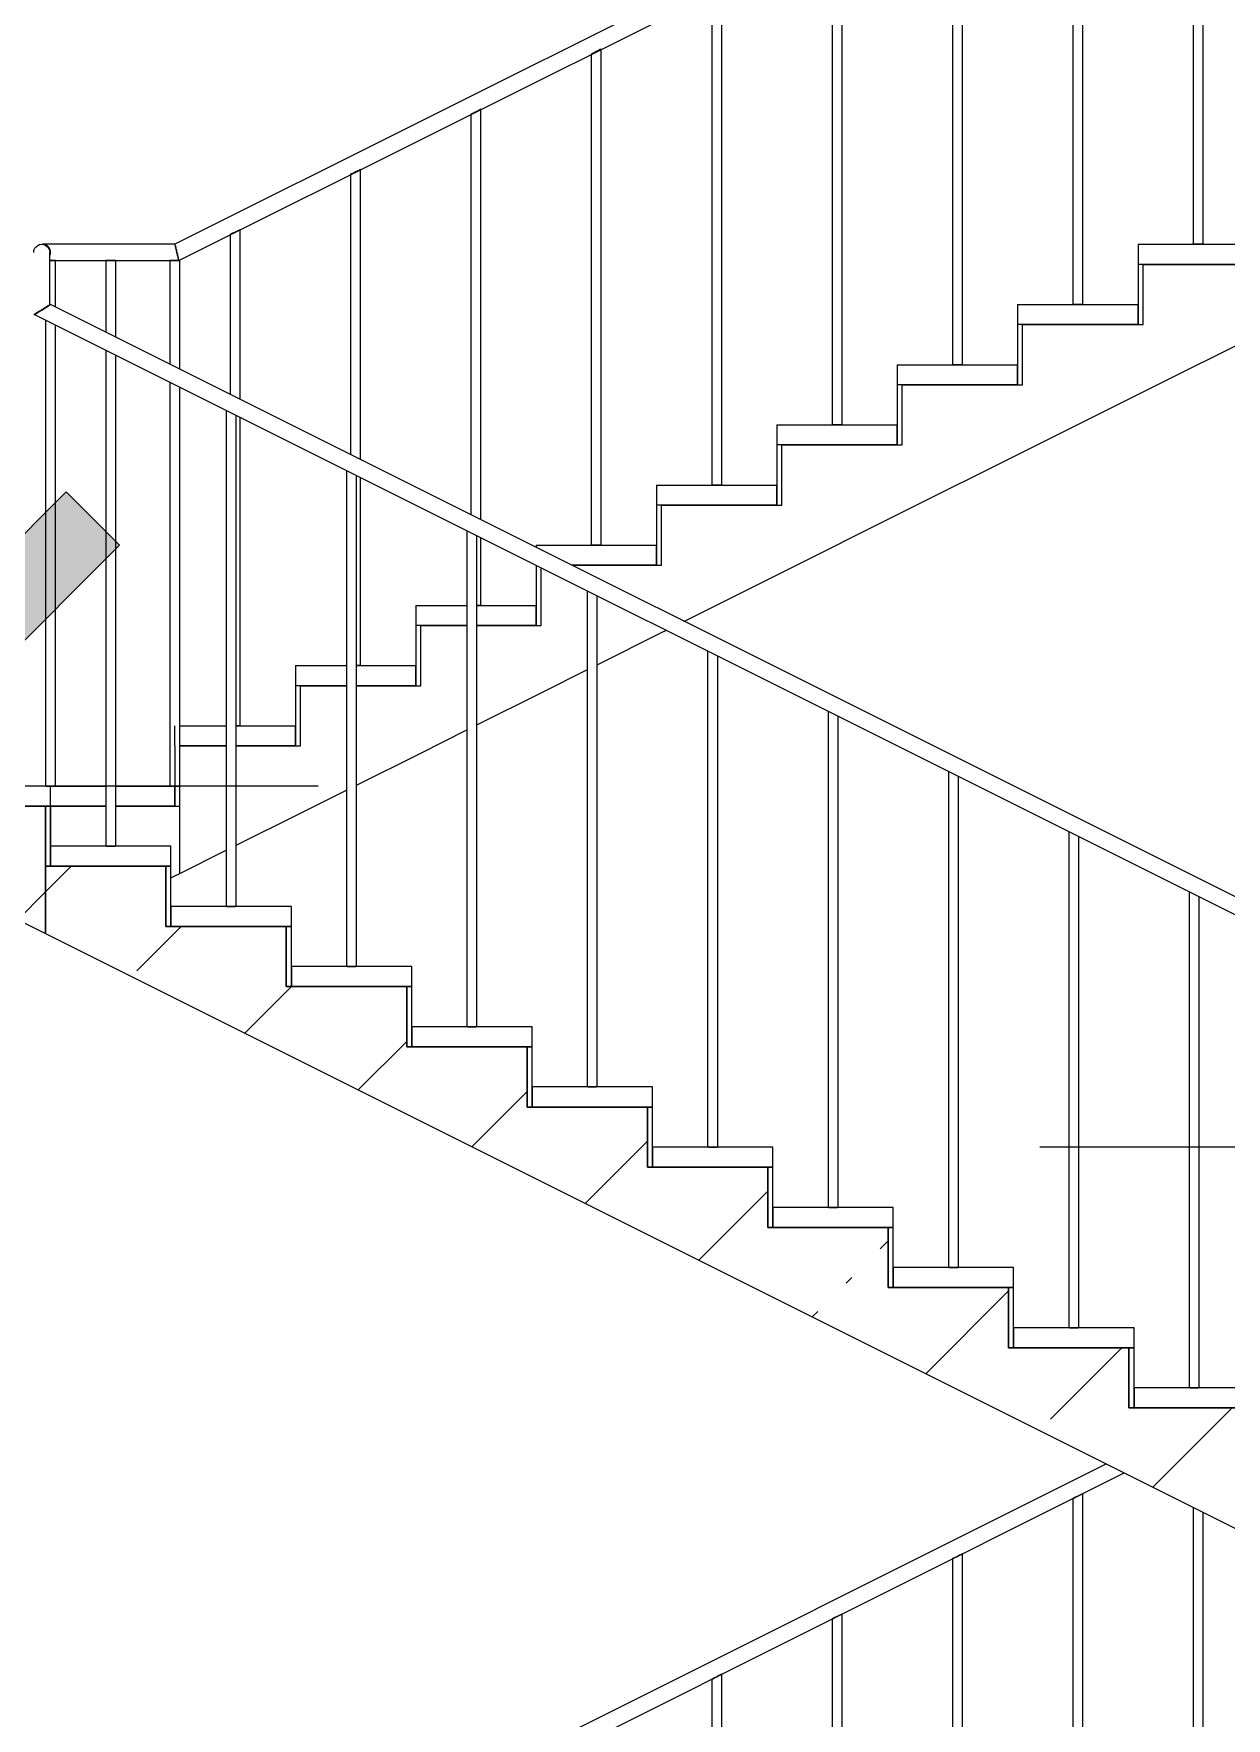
# Model space of a CAD drawing. Header units: millimetres. Extents: x -39507 to 33074, y -24219 to 30962.
# Drawn here: x -27580 to -24608, y 8177 to 12375 of the extents above; entities that cross this region are included whole.
import ezdxf

# ---------------------------------------------------------------- set-up
doc = ezdxf.new("R2010")
doc.units = ezdxf.units.MM
for name, color, linetype, lineweight in [('Балясины', 7, 'Continuous', 9), ('Верхние поручни', 7, 'Continuous', 9), ('Высотные отметки', 7, 'Continuous', 9), ('Лестницы', 7, 'Continuous', 9), ('Лестницы-1', 7, 'Continuous', 18), ('Ограждение', 7, 'Continuous', 9), ('Проступи_подступенки', 7, 'Continuous', 18), ('Проступи_подступенки-1', 7, 'Continuous', 9)]:
    doc.layers.add(name, color=color, linetype=linetype, lineweight=lineweight)
pattern_1 = [(45, (-2885.9, 6475), (-424.264, 424.264), [600, -100, 20, -100]), (45, (-2885.9, 6899), (-424.264, 424.264), [])]

# ---------------------------------------------------------------- blocks, each defined once
blk = doc.blocks.new('Ограждение - 25mm-V53-Разрез 2-2')
at = {"layer": 'Балясины'}
for p, q in [((-24690.4, 12898.9), (-24690.4, 11850)), ((-24665.4, 11850), (-24665.4, 12886.4)), ((-24690.4, 11850), (-24677.9, 11850)), ((-24677.9, 11850), (-24688.7, 11850)), ((-24677.9, 11850), (-24665.4, 11850)), ((-24667.1, 11850), (-24677.9, 11850))]:
    blk.add_line(p, q, dxfattribs=at)
blk = doc.blocks.new('Ограждение - 25mm-6839114-Разрез 2-2')
at = {"layer": 'Балясины'}
for p, q in [((-23495.4, 26874), (-23495.4, 25650)), ((-23470.4, 25650), (-23470.4, 26886.5)), ((-23495.4, 25650), (-23482.9, 25650)), ((-23482.9, 25650), (-23493.7, 25650)), ((-23482.9, 25650), (-23470.4, 25650)), ((-23472.1, 25650), (-23482.9, 25650))]:
    blk.add_line(p, q, dxfattribs=at)
at = {"layer": 'Балясины', "flags": 128}
for points in [[(-23482.9, 26880.3), (-23488.3, 26877.6), (-23492.7, 26875.4), (-23495.1, 26874.2), (-23492.7, 26875.4), (-23488.3, 26877.6), (-23482.9, 26880.3)], [(-23482.9, 26880.3), (-23477.5, 26883), (-23473.1, 26885.2), (-23470.7, 26886.4), (-23473.1, 26885.2), (-23477.5, 26883), (-23482.9, 26880.3)]]:
    blk.add_lwpolyline(points, dxfattribs=at)
blk = doc.blocks.new('Ограждение - 25mm-V37-Разрез 2-2')
at = {"layer": 'Балясины'}
for p, q in [((-26490.4, 20574), (-26490.4, 19576)), ((-26465.4, 19563.5), (-26465.4, 20586.5)), ((-26465.4, 19350), (-26465.4, 19519)), ((-26475.8, 19350), (-26465.4, 19350)), ((-26467.1, 19350), (-26475.8, 19350))]:
    blk.add_line(p, q, dxfattribs=at)
at = {"layer": 'Балясины', "flags": 128}
for points in [[(-26477.9, 20580.3), (-26483.3, 20577.6), (-26487.7, 20575.4), (-26490.1, 20574.2), (-26487.7, 20575.4), (-26483.3, 20577.6), (-26477.9, 20580.3)], [(-26477.9, 20580.3), (-26472.5, 20583), (-26468.1, 20585.2), (-26465.7, 20586.4), (-26468.1, 20585.2), (-26472.5, 20583), (-26477.9, 20580.3)]]:
    blk.add_lwpolyline(points, dxfattribs=at)
blk = doc.blocks.new('Ограждение - 25mm-V38-Разрез 2-2')
at = {"layer": 'Балясины'}
for p, q in [((-26790.4, 20424), (-26790.4, 19726.1)), ((-26765.4, 19713.6), (-26765.4, 20436.5)), ((-26765.4, 19200), (-26765.4, 19669)), ((-26775.5, 19200), (-26765.4, 19200)), ((-26767.1, 19200), (-26775.5, 19200))]:
    blk.add_line(p, q, dxfattribs=at)
at = {"layer": 'Балясины', "flags": 128}
for points in [[(-26777.9, 20430.3), (-26783.3, 20427.6), (-26787.7, 20425.4), (-26790.1, 20424.2), (-26787.7, 20425.4), (-26783.3, 20427.6), (-26777.9, 20430.3)], [(-26777.9, 20430.3), (-26772.5, 20433), (-26768.1, 20435.2), (-26765.7, 20436.4), (-26768.1, 20435.2), (-26772.5, 20433), (-26777.9, 20430.3)]]:
    blk.add_lwpolyline(points, dxfattribs=at)
blk = doc.blocks.new('Ограждение - 25mm-V39-Разрез 2-2')
at = {"layer": 'Балясины'}
for p, q in [((-27065.4, 19863.7), (-27065.4, 20286.5)), ((-27090.4, 20274), (-27090.4, 19876.2)), ((-27065.4, 19050), (-27065.4, 19819)), ((-27075.4, 19050), (-27065.4, 19050)), ((-27067.1, 19050), (-27075.4, 19050))]:
    blk.add_line(p, q, dxfattribs=at)
at = {"layer": 'Балясины', "flags": 128}
for points in [[(-27077.9, 20280.3), (-27083.3, 20277.6), (-27087.7, 20275.4), (-27090.1, 20274.2), (-27087.7, 20275.4), (-27083.3, 20277.6), (-27077.9, 20280.3)], [(-27077.9, 20280.3), (-27072.5, 20283), (-27068.1, 20285.2), (-27065.7, 20286.4), (-27068.1, 20285.2), (-27072.5, 20283), (-27077.9, 20280.3)]]:
    blk.add_lwpolyline(points, dxfattribs=at)
blk = doc.blocks.new('Ограждение - 25mm-V40-Разрез 2-2')
at = {"layer": 'Балясины'}
for p, q in [((-27400.4, 20210), (-27400.4, 20031.2)), ((-27387.9, 20210), (-27400.4, 20210)), ((-27398.7, 20210), (-27387.9, 20210)), ((-27387.9, 20210), (-27377.1, 20210)), ((-27375.4, 20210), (-27387.9, 20210)), ((-27375.4, 20018.7), (-27375.4, 20210)), ((-27400.4, 19986.5), (-27400.4, 18900)), ((-27375.4, 18900), (-27375.4, 19974))]:
    blk.add_line(p, q, dxfattribs=at)
blk = doc.blocks.new('Ограждение - 25mm-V41-Разрез 2-2')
at = {"layer": 'Балясины'}
for p, q in [((-27537.9, 20210), (-27527.1, 20210)), ((-27525.4, 20210), (-27537.9, 20210)), ((-27525.4, 20093.7), (-27525.4, 20210)), ((-27550.4, 20061.5), (-27550.4, 18900)), ((-27525.4, 18900), (-27525.4, 20049)), ((-27527.1, 18900), (-27548.7, 18900)), ((-27548.7, 18900), (-27527.1, 18900))]:
    blk.add_line(p, q, dxfattribs=at)
blk = doc.blocks.new('Ограждение - 25mm-V29-Разрез 2-2')
at = {"layer": 'Балясины'}
for p, q in [((-27695.4, 24486.5), (-27695.4, 23250)), ((-27695.1, 24486.4), (-27695.1, 24486.4)), ((-27670.4, 23250), (-27670.4, 24474)), ((-27682.9, 23250), (-27693.7, 23250)), ((-27693.7, 23250), (-27682.9, 23250)), ((-27682.9, 23250), (-27672.1, 23250)), ((-27672.1, 23250), (-27682.9, 23250))]:
    blk.add_line(p, q, dxfattribs=at)
blk = doc.blocks.new('Ограждение - 25mm-V30-Разрез 2-2')
at = {"layer": 'Балясины'}
for p, q in [((-25895.4, 23586.5), (-25895.4, 22350)), ((-25895.1, 23586.4), (-25895.1, 23586.4)), ((-25870.4, 22350), (-25870.4, 23574)), ((-25882.9, 22350), (-25893.7, 22350)), ((-25893.7, 22350), (-25882.9, 22350)), ((-25882.9, 22350), (-25872.1, 22350)), ((-25872.1, 22350), (-25882.9, 22350))]:
    blk.add_line(p, q, dxfattribs=at)
blk = doc.blocks.new('Ограждение - 25mm-V42-Разрез 2-2')
at = {"layer": 'Балясины'}
for p, q in [((-25900.4, 19236.5), (-25900.4, 18000)), ((-25900.1, 19236.4), (-25900.1, 19236.4)), ((-25875.4, 18000), (-25875.4, 19224)), ((-25887.9, 18000), (-25898.1, 18000)), ((-25898.1, 18000), (-25887.9, 18000)), ((-25887.9, 18000), (-25877.1, 18000)), ((-25877.1, 18000), (-25887.9, 18000))]:
    blk.add_line(p, q, dxfattribs=at)
blk = doc.blocks.new('Ограждение - 25mm-V48-Разрез 2-2')
at = {"layer": 'Балясины'}
for p, q in [((-24690.4, 17102.3), (-24690.4, 16050)), ((-24665.4, 16050), (-24665.4, 17089.8)), ((-24690.4, 16050), (-24677.9, 16050)), ((-24677.9, 16050), (-24688.7, 16050)), ((-24677.9, 16050), (-24665.4, 16050)), ((-24667.1, 16050), (-24677.9, 16050))]:
    blk.add_line(p, q, dxfattribs=at)
blk = doc.blocks.new('Ограждение - 25mm-V54-Разрез 2-2')
at = {"layer": 'Балясины'}
for p, q in [((-25290.4, 8574), (-25290.4, 7350)), ((-25265.4, 7350), (-25265.4, 8586.5)), ((-25290.4, 7350), (-25277.9, 7350)), ((-25277.9, 7350), (-25288.7, 7350)), ((-25277.9, 7350), (-25265.4, 7350)), ((-25267.1, 7350), (-25277.9, 7350))]:
    blk.add_line(p, q, dxfattribs=at)
at = {"layer": 'Балясины', "flags": 128}
for points in [[(-25277.9, 8580.3), (-25283.3, 8577.6), (-25287.7, 8575.4), (-25290.1, 8574.2), (-25287.7, 8575.4)], [(-25287.4, 8575.5), (-25283.3, 8577.6), (-25277.9, 8580.3)], [(-25277.9, 8580.3), (-25272.5, 8583), (-25268.1, 8585.2), (-25265.7, 8586.4), (-25268.1, 8585.2), (-25272.5, 8583), (-25277.9, 8580.3)]]:
    blk.add_lwpolyline(points, dxfattribs=at)
blk = doc.blocks.new('Ограждение - 25mm-V79-Разрез 2-2')
at = {"layer": 'Балясины'}
for p, q in [((-27240.4, 20210), (-27240.4, 19951.2)), ((-27227.9, 20210), (-27240.4, 20210)), ((-27238.7, 20210), (-27227.9, 20210)), ((-27227.9, 20210), (-27217.1, 20210)), ((-27215.4, 20210), (-27227.9, 20210)), ((-27215.4, 19938.7), (-27215.4, 20210)), ((-27240.4, 19906.5), (-27240.4, 18900)), ((-27215.4, 18900), (-27215.4, 19894)), ((-27240.4, 18900), (-27227.9, 18900)), ((-27227.9, 18900), (-27238.7, 18900)), ((-27227.9, 18900), (-27215.4, 18900))]:
    blk.add_line(p, q, dxfattribs=at)
blk = doc.blocks.new('Ограждение - 25mm-V80-Разрез 2-2')
at = {"layer": 'Балясины'}
for p, q in [((-27537.9, 20210), (-27527.1, 20210)), ((-27527.1, 20210), (-27537.9, 20210)), ((-27525.4, 20093.7), (-27525.4, 20210)), ((-27550.4, 20061.5), (-27550.4, 18900)), ((-27525.4, 18900), (-27525.4, 20049)), ((-27527.1, 18900), (-27548.7, 18900)), ((-27548.7, 18900), (-27527.1, 18900))]:
    blk.add_line(p, q, dxfattribs=at)
blk = doc.blocks.new('Ограждение - 25mm-6838888-Разрез 2-2')
at = {"layer": 'Балясины'}
for p, q in [((-27845.4, 24561.5), (-27845.4, 23400)), ((-27845.1, 24561.4), (-27845.1, 24561.4)), ((-27820.4, 23400), (-27820.4, 24549)), ((-27832.9, 23400), (-27843.7, 23400)), ((-27843.7, 23400), (-27832.9, 23400)), ((-27832.9, 23400), (-27820.4, 23400)), ((-27822.1, 23400), (-27832.9, 23400))]:
    blk.add_line(p, q, dxfattribs=at)
blk = doc.blocks.new('Ограждение - Ограждение-6819977-Разрез 2-2')
for name, p in [('Ограждение - 25mm-6839114-Разрез 2-2', (-1495, -13950)), ('Ограждение - 25mm-V53-Разрез 2-2', (0, 0)), ('Ограждение - 25mm-6839114-Разрез 2-2', (-1795, -14100)), ('Ограждение - 25mm-6839114-Разрез 2-2', (-2095, -14250)), ('Ограждение - 25mm-6839114-Разрез 2-2', (-2395, -14400)), ('Ограждение - 25mm-6839114-Разрез 2-2', (-2695, -14550)), ('Ограждение - 25mm-V37-Разрез 2-2', (0, -8400)), ('Ограждение - 25mm-V38-Разрез 2-2', (0, -8400)), ('Ограждение - 25mm-V39-Разрез 2-2', (0, -8400)), ('Ограждение - 25mm-V41-Разрез 2-2', (0, -8400)), ('Ограждение - 25mm-V80-Разрез 2-2', (0, -8400)), ('Ограждение - 25mm-V40-Разрез 2-2', (0, -8400)), ('Ограждение - 25mm-V79-Разрез 2-2', (0, -8400)), ('Ограждение - 25mm-6838888-Разрез 2-2', (295, -12900)), ('Ограждение - 25mm-V29-Разрез 2-2', (295, -12900)), ('Ограждение - 25mm-V30-Разрез 2-2', (-1205, -12150)), ('Ограждение - 25mm-V29-Разрез 2-2', (895, -13200)), ('Ограждение - 25mm-V29-Разрез 2-2', (1195, -13350)), ('Ограждение - 25mm-V29-Разрез 2-2', (1495, -13500)), ('Ограждение - 25mm-V42-Разрез 2-2', (0, -8400)), ('Ограждение - 25mm-V30-Разрез 2-2', (295, -12900)), ('Ограждение - 25mm-V30-Разрез 2-2', (595, -13050)), ('Ограждение - 25mm-V30-Разрез 2-2', (895, -13200)), ('Ограждение - 25mm-V30-Разрез 2-2', (1195, -13350)), ('Ограждение - 25mm-6839114-Разрез 2-2', (-1495, -18150)), ('Ограждение - 25mm-V48-Разрез 2-2', (0, -8400)), ('Ограждение - 25mm-V54-Разрез 2-2', (0, 0)), ('Ограждение - 25mm-6839114-Разрез 2-2', (-2095, -18450)), ('Ограждение - 25mm-6839114-Разрез 2-2', (-2395, -18600))]:
    blk.add_blockref(name, p)
blk = doc.blocks.new('Тип верхнего поручня - Верхний поручень_Внутренний_-6840876-Разрез 2-2')
at = {"layer": 'Верхние поручни'}
for p, q in [((-24910.2, 13008.8), (-27227.9, 11850)), ((-27218.4, 11810), (-24865.5, 12986.5)), ((-27227.9, 11850), (-27557.9, 11850)), ((-27540.1, 11810), (-27218.4, 11810)), ((-27540, 11698.7), (-27540, 11830)), ((-27577.9, 11675.3), (-23647.3, 9710)), ((-23637.9, 9750), (-27537.9, 11700)), ((-24906.8, 8810.5), (-27227.9, 7650)), ((-27218.4, 7610), (-24862.1, 8788.2))]:
    blk.add_line(p, q, dxfattribs=at)
at = {"layer": 'Верхние поручни', "flags": 128}
for points in [[(-27580, 11830), (-27579.3, 11835.2), (-27577.3, 11840), (-27574.1, 11844.1), (-27570, 11847.3), (-27565.2, 11849.3), (-27560, 11850)], [(-27560, 11850), (-27554.8, 11849.3), (-27550, 11847.3), (-27545.8, 11844.1), (-27542.7, 11840), (-27540.7, 11835.2), (-27540, 11830)], [(-27537.9, 11830), (-27538.6, 11835.2), (-27540.6, 11840), (-27543.7, 11844.1), (-27547.9, 11847.3), (-27552.7, 11849.3), (-27557.9, 11850)], [(-27539.9, 11821.2), (-27538.6, 11824.8), (-27537.9, 11830)], [(-27560, 11686.3), (-27565.2, 11683.1), (-27570, 11680.2), (-27574.1, 11677.6), (-27577.3, 11675.6), (-27579.3, 11674.4), (-27580, 11674)], [(-27577.3, 11675.6), (-27574.1, 11677.6), (-27570, 11680.2), (-27565.2, 11683.1), (-27560, 11686.3)], [(-27557.9, 11687.6), (-27563.1, 11684.4), (-27567.9, 11681.5), (-27572, 11678.9), (-27575.2, 11676.9)], [(-27575.2, 11676.9), (-27572, 11678.9), (-27567.9, 11681.5), (-27563.1, 11684.4), (-27557.9, 11687.6)], [(-27560, 11686.3), (-27554.8, 11689.5), (-27550, 11692.5), (-27545.8, 11695.1), (-27542.7, 11697)], [(-27542.7, 11697), (-27545.8, 11695.1), (-27550, 11692.5), (-27554.8, 11689.5), (-27560, 11686.3)], [(-27557.9, 11687.6), (-27552.7, 11690.8), (-27547.9, 11693.8), (-27543.7, 11696.4), (-27540.6, 11698.3), (-27538.6, 11699.6), (-27537.9, 11700)], [(-27540.6, 11698.3), (-27543.7, 11696.4), (-27547.9, 11693.8), (-27552.7, 11690.8), (-27557.9, 11687.6)]]:
    blk.add_lwpolyline(points, dxfattribs=at)
at = {"layer": 'Верхние поручни'}
for points, knots in [([(-27537.9, 11830), (-27537.9, 11831.7), (-27538.2, 11834.4), (-27539.3, 11837.7), (-27540.5, 11840), (-27541.7, 11841.8), (-27542.8, 11843.2), (-27544, 11844.5), (-27545.7, 11845.9), (-27547.5, 11847.1), (-27549, 11848), (-27550.2, 11848.5), (-27551.4, 11849), (-27552.7, 11849.3), (-27554, 11849.6), (-27555.3, 11849.8), (-27556.6, 11850), (-27557.4, 11850), (-27557.9, 11850)], [0, 0, 0, 0, 0.0833333, 0.125, 0.1666667, 0.2083333, 0.2291667, 0.25, 0.2916667, 0.3333333, 0.3541667, 0.375, 0.3958333, 0.4166667, 0.4375, 0.4583333, 0.4791667, 0.5, 0.5, 0.5, 0.5]), ([(-27223.2, 11830), (-27223.6, 11831.7), (-27224.4, 11835.2), (-27225.5, 11840.1), (-27226.5, 11844.3), (-27227.5, 11848.6), (-27227.9, 11850), (-27227.9, 11850)], [0, 0, 0, 0, 0.0833333, 0.1666667, 0.25, 0.3333333, 0.5, 0.5, 0.5, 0.5]), ([(-27539.9, 11821.2), (-27539.7, 11821.6), (-27539.2, 11822.8), (-27538.2, 11825.6), (-27537.9, 11828.3), (-27537.9, 11830)], [0.8551397, 0.8551397, 0.8551397, 0.8551397, 0.875, 0.9166667, 1, 1, 1, 1]), ([(-27218.4, 11810), (-27218.4, 11810), (-27218.8, 11811.4), (-27219.8, 11815.7), (-27220.8, 11819.9), (-27221.9, 11824.8), (-27222.7, 11828.3), (-27223.2, 11830)], [0.5, 0.5, 0.5, 0.5, 0.6666667, 0.75, 0.8333333, 0.9166667, 1, 1, 1, 1])]:
    blk.add_open_spline(points, degree=3, knots=knots, dxfattribs=at)
for points in [[(-27227.2, 11847.3), (-27227, 11846.4), (-27226.5, 11844.3), (-27225.5, 11840.1), (-27224.4, 11835.2), (-27223.6, 11831.7), (-27223.2, 11830)], [(-27223.2, 11830), (-27222.7, 11828.3), (-27221.9, 11824.8), (-27220.8, 11819.9), (-27219.8, 11815.7), (-27219.3, 11813.6), (-27219.1, 11812.7)]]:
    blk.add_open_spline(points, degree=3, dxfattribs=at)
blk = doc.blocks.new('Высотные отметки - Высотная отметка - Стрелка-4455449-Разрез 2-2')
at = {"layer": 'Высотные отметки'}
blk.add_hatch(color=256, dxfattribs=at).paths.add_polyline_path([(-36565.6, -5267.2), (-36098.4, -5734.3), (-35631.2, -5267.2), (-35498.4, -5400), (-36098.4, -6000), (-36698.4, -5400)], flags=0)
for p, q in [((-36098.4, -4800), (-39098.4, -4800)), ((-36098.4, -6000), (-36098.4, -4800)), ((-36565.6, -5267.2), (-36698.4, -5400)), ((-36098.4, -5734.3), (-36565.6, -5267.2)), ((-35631.2, -5267.2), (-36098.4, -5734.3)), ((-35498.4, -5400), (-35631.2, -5267.2)), ((-36698.4, -5400), (-36098.4, -6000)), ((-36098.4, -6000), (-35498.4, -5400)), ((-35002.8, -6000), (-36395.1, -6000))]:
    blk.add_line(p, q, dxfattribs=at)

msp = doc.modelspace()

# ---------------------------------------------------------------- hatches: boundary and pattern name
at = {"layer": 'Лестницы'}
h = msp.add_hatch(dxfattribs=at)
h.set_pattern_fill('FP_2', color=256, style=0, pattern_type=2)
h.set_pattern_definition(pattern_1)
h.paths.add_polyline_path([(-27550.4, 10132.3), (-27550.4, 10450), (-29332.9, 10450), (-29332.9, 10250), (-27785.8, 10250), (-27599.1, 10156.7)], flags=0)
h = msp.add_hatch(dxfattribs=at)
h.set_pattern_fill('FP_2', color=256, style=0, pattern_type=2)
h.set_pattern_definition(pattern_1)
h.paths.add_polyline_path([(-23650.4, 8182.3), (-23650.4, 8500), (-23950.4, 8500), (-23950.4, 8650), (-24250.4, 8650), (-24250.4, 8800), (-24550.4, 8800), (-24550.4, 8950), (-24850.4, 8950), (-24850.4, 9100), (-25150.4, 9100), (-25150.4, 9250), (-25450.4, 9250), (-25450.4, 9400), (-25750.4, 9400), (-25750.4, 9550), (-26050.4, 9550), (-26050.4, 9700), (-26350.4, 9700), (-26350.4, 9850), (-26650.4, 9850), (-26650.4, 10000), (-26950.4, 10000), (-26950.4, 10150), (-27250.4, 10150), (-27250.4, 10300), (-27550.4, 10300), (-27550.4, 10132.3), (-23913.3, 8313.8)], flags=0)

# ---------------------------------------------------------------- linework, layer by layer
for p, q in [((-24815.4, 11800), (-24515.4, 11800)), ((-24815.4, 11650), (-24815.4, 11800)), ((-25115.4, 11650), (-24815.4, 11650)), ((-25115.4, 11500), (-25115.4, 11650)), ((-24815.4, 11482.3), (-24515.4, 11632.3)), ((-25415.4, 11500), (-25115.4, 11500)), ((-25415.4, 11350), (-25415.4, 11500)), ((-25115.4, 11332.3), (-24815.4, 11482.3)), ((-25715.4, 11350), (-25415.4, 11350)), ((-25715.4, 11200), (-25715.4, 11350)), ((-25415.4, 11182.3), (-25115.4, 11332.3)), ((-26015.4, 11200), (-25715.4, 11200)), ((-26015.4, 11050), (-26015.4, 11200)), ((-25715.4, 11032.3), (-25415.4, 11182.3)), ((-26315.4, 10900), (-26315.4, 11044)), ((-26237.9, 11050), (-26015.4, 11050)), ((-25959.7, 10910.1), (-25715.4, 11032.3)), ((-26615.4, 10900), (-26499.8, 10900)), ((-26615.4, 10750), (-26615.4, 10900)), ((-26475.9, 10900), (-26315.4, 10900)), ((-26175.9, 10802), (-26015.4, 10882.3)), ((-26015.4, 10882.3), (-26002.9, 10888.5)), ((-26315.4, 10732.3), (-26199.8, 10790.1)), ((-26915.4, 10750), (-26800.2, 10750)), ((-26915.4, 10600), (-26915.4, 10750)), ((-26775.6, 10750), (-26615.4, 10750)), ((-26475.6, 10652.2), (-26315.4, 10732.3)), ((-26615.4, 10582.3), (-26500.2, 10639.9)), ((-27215.4, 10600), (-27100.3, 10600)), ((-27215.4, 10282.3), (-27215.4, 10600)), ((-27075.5, 10600), (-26915.4, 10600)), ((-26775.5, 10502.2), (-26615.4, 10582.3)), ((-26915.4, 10432.3), (-26800.3, 10489.9)), ((-27550.4, 10450), (-27537.9, 10450)), ((-27550.4, 10250), (-27550.4, 10450)), ((-27537.9, 10450), (-27400.4, 10450)), ((-27537.9, 10450), (-27537.9, 10300)), ((-27537.9, 10300), (-27537.9, 10450)), ((-27375.4, 10450), (-27280, 10450)), ((-27280, 10450), (-27227.9, 10450)), ((-27227.9, 10450), (-27215.4, 10450)), ((-27215.4, 10282.3), (-27215.4, 10450)), ((-27075.4, 10352.3), (-26915.4, 10432.3)), ((-27215.4, 10282.3), (-27100.3, 10339.8)), ((-27237.9, 10271), (-27227.9, 10276)), ((-27227.9, 10276), (-27215.4, 10282.3))]:
    msp.add_line(p, q, dxfattribs=at)
at = {"layer": 'Лестницы-1'}
for p, q in [((-27550.4, 10450), (-29332.9, 10450)), ((-27550.4, 10132.3), (-27550.4, 10450)), ((-27250.4, 10300), (-27550.4, 10300)), ((-27550.4, 10300), (-27550.4, 10132.3)), ((-27250.4, 10150), (-27250.4, 10300)), ((-27785.8, 10250), (-27550.4, 10132.3)), ((-27550.4, 10132.3), (-23650.4, 8182.3)), ((-26950.4, 10150), (-27250.4, 10150)), ((-26950.4, 10000), (-26950.4, 10150)), ((-26650.4, 10000), (-26950.4, 10000)), ((-26650.4, 9850), (-26650.4, 10000)), ((-26350.4, 9850), (-26650.4, 9850)), ((-26350.4, 9700), (-26350.4, 9850)), ((-26050.4, 9700), (-26350.4, 9700)), ((-26050.4, 9550), (-26050.4, 9700)), ((-25750.4, 9550), (-26050.4, 9550)), ((-25750.4, 9400), (-25750.4, 9550)), ((-25450.4, 9400), (-25750.4, 9400)), ((-25450.4, 9250), (-25450.4, 9400)), ((-25150.4, 9250), (-25450.4, 9250)), ((-25150.4, 9100), (-25150.4, 9250)), ((-24850.4, 9100), (-25150.4, 9100)), ((-24850.4, 8950), (-24850.4, 9100)), ((-24550.4, 8950), (-24850.4, 8950))]:
    msp.add_line(p, q, dxfattribs=at)
at = {"layer": 'Проступи_подступенки'}
for p, q in [((-27537.9, 10500), (-29332.9, 10500)), ((-27537.9, 10450), (-27537.9, 10500)), ((-29332.9, 10450), (-27537.9, 10450)), ((-27537.9, 10450), (-27550.4, 10450)), ((-27550.4, 10450), (-27550.4, 10300)), ((-27537.9, 10300), (-27537.9, 10450)), ((-27237.9, 10350), (-27537.9, 10350)), ((-27537.9, 10350), (-27537.9, 10300)), ((-27237.9, 10300), (-27237.9, 10350)), ((-27550.4, 10300), (-27537.9, 10300)), ((-27537.9, 10300), (-27237.9, 10300)), ((-27237.9, 10300), (-27250.4, 10300)), ((-27250.4, 10300), (-27250.4, 10150)), ((-27237.9, 10150), (-27237.9, 10300)), ((-26937.9, 10200), (-27237.9, 10200)), ((-27237.9, 10200), (-27237.9, 10150)), ((-26937.9, 10150), (-26937.9, 10200)), ((-27250.4, 10150), (-27237.9, 10150)), ((-27237.9, 10150), (-26937.9, 10150)), ((-26937.9, 10150), (-26950.4, 10150)), ((-26950.4, 10150), (-26950.4, 10000)), ((-26937.9, 10000), (-26937.9, 10150)), ((-26637.9, 10050), (-26937.9, 10050)), ((-26937.9, 10050), (-26937.9, 10000)), ((-26637.9, 10000), (-26637.9, 10050)), ((-26950.4, 10000), (-26937.9, 10000)), ((-26937.9, 10000), (-26637.9, 10000)), ((-26637.9, 10000), (-26650.4, 10000)), ((-26650.4, 10000), (-26650.4, 9850)), ((-26637.9, 9850), (-26637.9, 10000)), ((-26337.9, 9900), (-26637.9, 9900)), ((-26637.9, 9900), (-26637.9, 9850)), ((-26337.9, 9850), (-26337.9, 9900)), ((-26650.4, 9850), (-26637.9, 9850)), ((-26637.9, 9850), (-26337.9, 9850)), ((-26337.9, 9850), (-26350.4, 9850)), ((-26350.4, 9850), (-26350.4, 9700)), ((-26337.9, 9700), (-26337.9, 9850)), ((-26037.9, 9750), (-26337.9, 9750)), ((-26337.9, 9750), (-26337.9, 9700)), ((-26037.9, 9700), (-26037.9, 9750)), ((-26350.4, 9700), (-26337.9, 9700)), ((-26337.9, 9700), (-26037.9, 9700)), ((-26037.9, 9700), (-26050.4, 9700)), ((-26050.4, 9700), (-26050.4, 9550)), ((-26037.9, 9550), (-26037.9, 9700)), ((-25737.9, 9600), (-26037.9, 9600)), ((-26037.9, 9600), (-26037.9, 9550)), ((-25737.9, 9550), (-25737.9, 9600)), ((-26050.4, 9550), (-26037.9, 9550)), ((-26037.9, 9550), (-25737.9, 9550)), ((-25737.9, 9550), (-25750.4, 9550)), ((-25750.4, 9550), (-25750.4, 9400)), ((-25737.9, 9400), (-25737.9, 9550)), ((-25437.9, 9450), (-25737.9, 9450)), ((-25737.9, 9450), (-25737.9, 9400)), ((-25437.9, 9400), (-25437.9, 9450)), ((-25750.4, 9400), (-25737.9, 9400)), ((-25737.9, 9400), (-25437.9, 9400)), ((-25437.9, 9400), (-25450.4, 9400)), ((-25450.4, 9400), (-25450.4, 9250)), ((-25437.9, 9250), (-25437.9, 9400)), ((-25137.9, 9300), (-25437.9, 9300)), ((-25437.9, 9300), (-25437.9, 9250)), ((-25137.9, 9250), (-25137.9, 9300)), ((-25450.4, 9250), (-25437.9, 9250)), ((-25437.9, 9250), (-25137.9, 9250)), ((-25137.9, 9250), (-25150.4, 9250)), ((-25150.4, 9250), (-25150.4, 9100)), ((-25137.9, 9100), (-25137.9, 9250)), ((-24837.9, 9150), (-25137.9, 9150)), ((-25137.9, 9150), (-25137.9, 9100)), ((-24837.9, 9100), (-24837.9, 9150)), ((-25150.4, 9100), (-25137.9, 9100)), ((-25137.9, 9100), (-24837.9, 9100)), ((-24837.9, 9100), (-24850.4, 9100)), ((-24850.4, 9100), (-24850.4, 8950)), ((-24837.9, 8950), (-24837.9, 9100)), ((-24537.9, 9000), (-24837.9, 9000)), ((-24837.9, 9000), (-24837.9, 8950)), ((-24850.4, 8950), (-24837.9, 8950)), ((-24837.9, 8950), (-24537.9, 8950))]:
    msp.add_line(p, q, dxfattribs=at)
at = {"layer": 'Проступи_подступенки-1'}
for p, q in [((-24827.9, 11850), (-24527.9, 11850)), ((-24827.9, 11850), (-24827.9, 11800)), ((-24827.9, 11800), (-24827.9, 11650)), ((-24815.4, 11800), (-24827.9, 11800)), ((-24527.9, 11800), (-24827.9, 11800)), ((-24815.4, 11650), (-24815.4, 11800)), ((-25127.9, 11700), (-24827.9, 11700)), ((-25127.9, 11700), (-25127.9, 11650)), ((-24827.9, 11650), (-24827.9, 11700)), ((-25127.9, 11650), (-25127.9, 11500)), ((-25115.4, 11650), (-25127.9, 11650)), ((-24827.9, 11650), (-25127.9, 11650)), ((-25115.4, 11500), (-25115.4, 11650)), ((-24827.9, 11650), (-24815.4, 11650)), ((-25427.9, 11550), (-25127.9, 11550)), ((-25427.9, 11550), (-25427.9, 11500)), ((-25127.9, 11500), (-25127.9, 11550)), ((-25427.9, 11500), (-25427.9, 11350)), ((-25415.4, 11500), (-25427.9, 11500)), ((-25127.9, 11500), (-25427.9, 11500)), ((-25415.4, 11350), (-25415.4, 11500)), ((-25127.9, 11500), (-25115.4, 11500)), ((-25727.9, 11400), (-25427.9, 11400)), ((-25727.9, 11400), (-25727.9, 11350)), ((-25427.9, 11350), (-25427.9, 11400)), ((-25727.9, 11350), (-25727.9, 11200)), ((-25715.4, 11350), (-25727.9, 11350)), ((-25427.9, 11350), (-25727.9, 11350)), ((-25715.4, 11200), (-25715.4, 11350)), ((-25427.9, 11350), (-25415.4, 11350)), ((-26027.9, 11250), (-25727.9, 11250)), ((-26027.9, 11250), (-26027.9, 11200)), ((-25727.9, 11200), (-25727.9, 11250)), ((-26027.9, 11200), (-26027.9, 11050)), ((-26015.4, 11200), (-26027.9, 11200)), ((-25727.9, 11200), (-26027.9, 11200)), ((-26015.4, 11050), (-26015.4, 11200)), ((-25727.9, 11200), (-25715.4, 11200)), ((-26327.9, 11100), (-26027.9, 11100)), ((-26327.9, 11100), (-26327.9, 11094.8)), ((-26027.9, 11050), (-26027.9, 11100)), ((-26327.9, 11050), (-26327.9, 10900)), ((-26315.4, 10900), (-26315.4, 11044)), ((-26027.9, 11050), (-26237.9, 11050)), ((-26027.9, 11050), (-26015.4, 11050)), ((-26627.9, 10950), (-26499.9, 10950)), ((-26627.9, 10950), (-26627.9, 10900)), ((-26475.9, 10950), (-26327.9, 10950)), ((-26327.9, 10900), (-26327.9, 10950)), ((-26627.9, 10900), (-26627.9, 10750)), ((-26615.4, 10900), (-26627.9, 10900)), ((-26499.8, 10900), (-26627.9, 10900)), ((-26615.4, 10750), (-26615.4, 10900)), ((-26327.9, 10900), (-26475.9, 10900)), ((-26327.9, 10900), (-26315.4, 10900)), ((-26927.9, 10800), (-26800.2, 10800)), ((-26927.9, 10800), (-26927.9, 10750)), ((-26775.6, 10800), (-26627.9, 10800)), ((-26627.9, 10750), (-26627.9, 10800)), ((-26927.9, 10750), (-26927.9, 10600)), ((-26915.4, 10750), (-26927.9, 10750)), ((-26800.2, 10750), (-26927.9, 10750)), ((-26915.4, 10600), (-26915.4, 10750)), ((-26627.9, 10750), (-26775.6, 10750)), ((-26627.9, 10750), (-26615.4, 10750)), ((-27227.9, 10600), (-27227.9, 10650)), ((-27217.1, 10650), (-27100.3, 10650)), ((-27075.5, 10650), (-26927.9, 10650)), ((-26927.9, 10600), (-26927.9, 10650)), ((-27227.9, 10600), (-27227.9, 10450)), ((-27100.3, 10600), (-27217.4, 10600)), ((-27215.4, 10450), (-27215.4, 10600)), ((-26927.9, 10600), (-27075.5, 10600)), ((-26927.9, 10600), (-26915.4, 10600)), ((-27537.9, 10500), (-27400.3, 10500)), ((-27537.9, 10450), (-27537.9, 10500)), ((-27375.4, 10500), (-27227.9, 10500)), ((-27227.9, 10450), (-27227.9, 10500)), ((-27400.4, 10450), (-27537.9, 10450)), ((-27227.9, 10450), (-27375.4, 10450)), ((-27227.9, 10450), (-27215.4, 10450))]:
    msp.add_line(p, q, dxfattribs=at)

# ---------------------------------------------------------------- block references
at = {"layer": 'Верхние поручни'}
msp.add_blockref('Тип верхнего поручня - Верхний поручень_Внутренний_-6840876-Разрез 2-2', (0, 0), dxfattribs=at)
at = {"layer": 'Высотные отметки'}
for p in [(8132, 16500), (14025.4, 14400)]:
    msp.add_blockref('Высотные отметки - Высотная отметка - Стрелка-4455449-Разрез 2-2', p, dxfattribs=at)
at = {"layer": 'Ограждение'}
msp.add_blockref('Ограждение - Ограждение-6819977-Разрез 2-2', (0, 0), dxfattribs=at)

doc.saveas('drawing.dxf')
